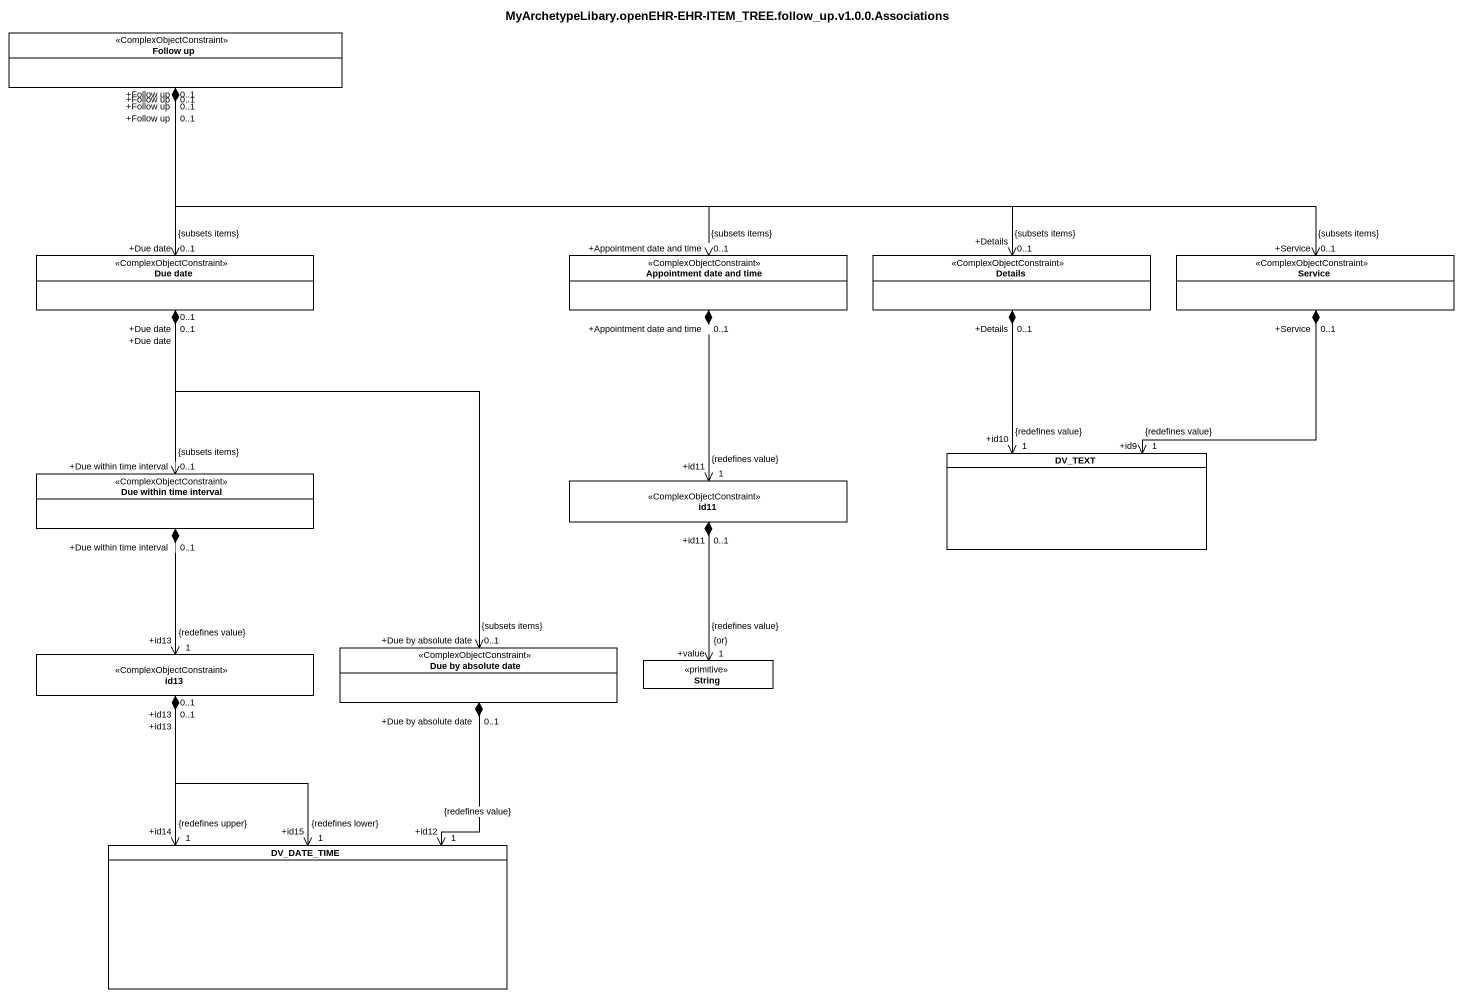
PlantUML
@startuml
title MyArchetypeLibary.openEHR-EHR-ITEM_TREE.follow_up.v1.0.0.Associations
hide circle
hide empty members
class "Follow up" as Follow_up <<ComplexObjectConstraint>>
class "Due date" as Due_date <<ComplexObjectConstraint>>
class "Appointment date and time" as Appointment_date_and_time <<ComplexObjectConstraint>>
class Details <<ComplexObjectConstraint>>
class Service <<ComplexObjectConstraint>>
class DV_TEXT
class "Due within time interval" as Due_within_time_interval <<ComplexObjectConstraint>>
class id11 <<ComplexObjectConstraint>>
class id13 <<ComplexObjectConstraint>>
class "Due by absolute date" as Due_by_absolute_date <<ComplexObjectConstraint>>
class String <<primitive>>
class DV_DATE_TIME
Follow_up "+Follow up\n0..1" *--> "+Due date\n0..1\n{subsets items}" Due_date
Follow_up "+Follow up\n0..1" *-right-> "+Appointment date and time\n0..1\n{subsets items}" Appointment_date_and_time
Follow_up "+Follow up\n0..1" *-right-> "+Details\n0..1\n{subsets items}" Details
Follow_up "+Follow up\n0..1" *-right-> "+Service\n0..1\n{subsets items}" Service
Due_date "+Due date\n0..1" *--> "+Due within time interval\n0..1\n{subsets items}" Due_within_time_interval
Due_date "+Due date\n0..1" *--> "+Due by absolute date\n0..1\n{subsets items}" Due_by_absolute_date
Appointment_date_and_time "+Appointment date and time\n0..1" *--> "+id11\n1\n{redefines value}" id11
Details "+Details\n0..1" *--> "+id10\n1\n{redefines value}" DV_TEXT
Service "+Service\n0..1" *--> "+id9\n1\n{redefines value}" DV_TEXT
Due_within_time_interval "+Due within time interval\n0..1" *--> "+id13\n1\n{redefines value}" id13
id11 "+id11\n0..1" *--> "+value\n1\n{or}\n{redefines value}" String
id13 "+id13\n0..1" *--> "+id15\n1\n{redefines lower}" DV_DATE_TIME
id13 "+id13\n0..1" *--> "+id14\n1\n{redefines upper}" DV_DATE_TIME
Due_by_absolute_date "+Due by absolute date\n0..1" *--> "+id12\n1\n{redefines value}" DV_DATE_TIME
@enduml
